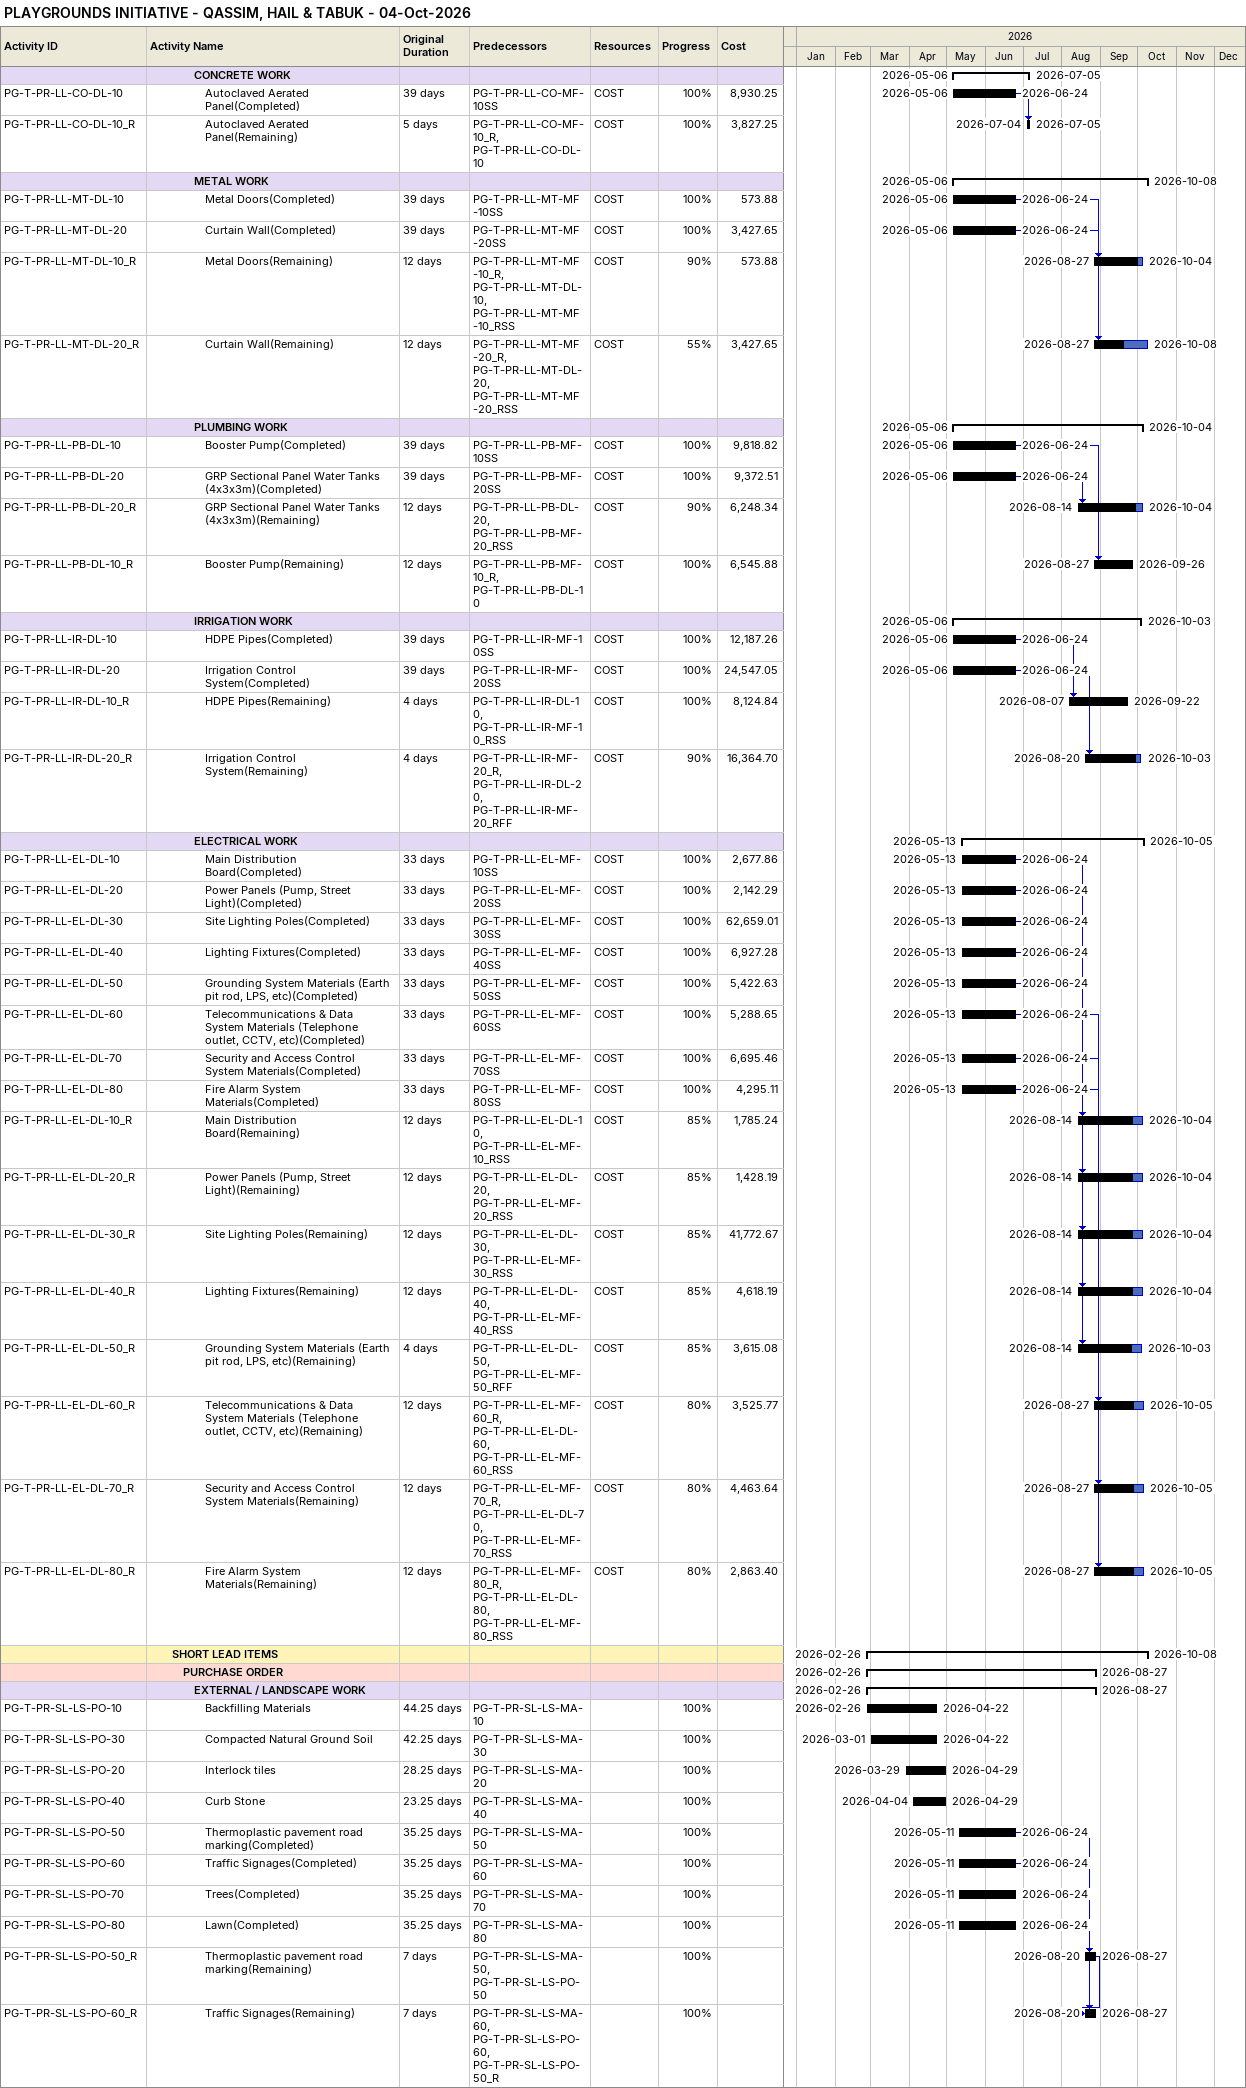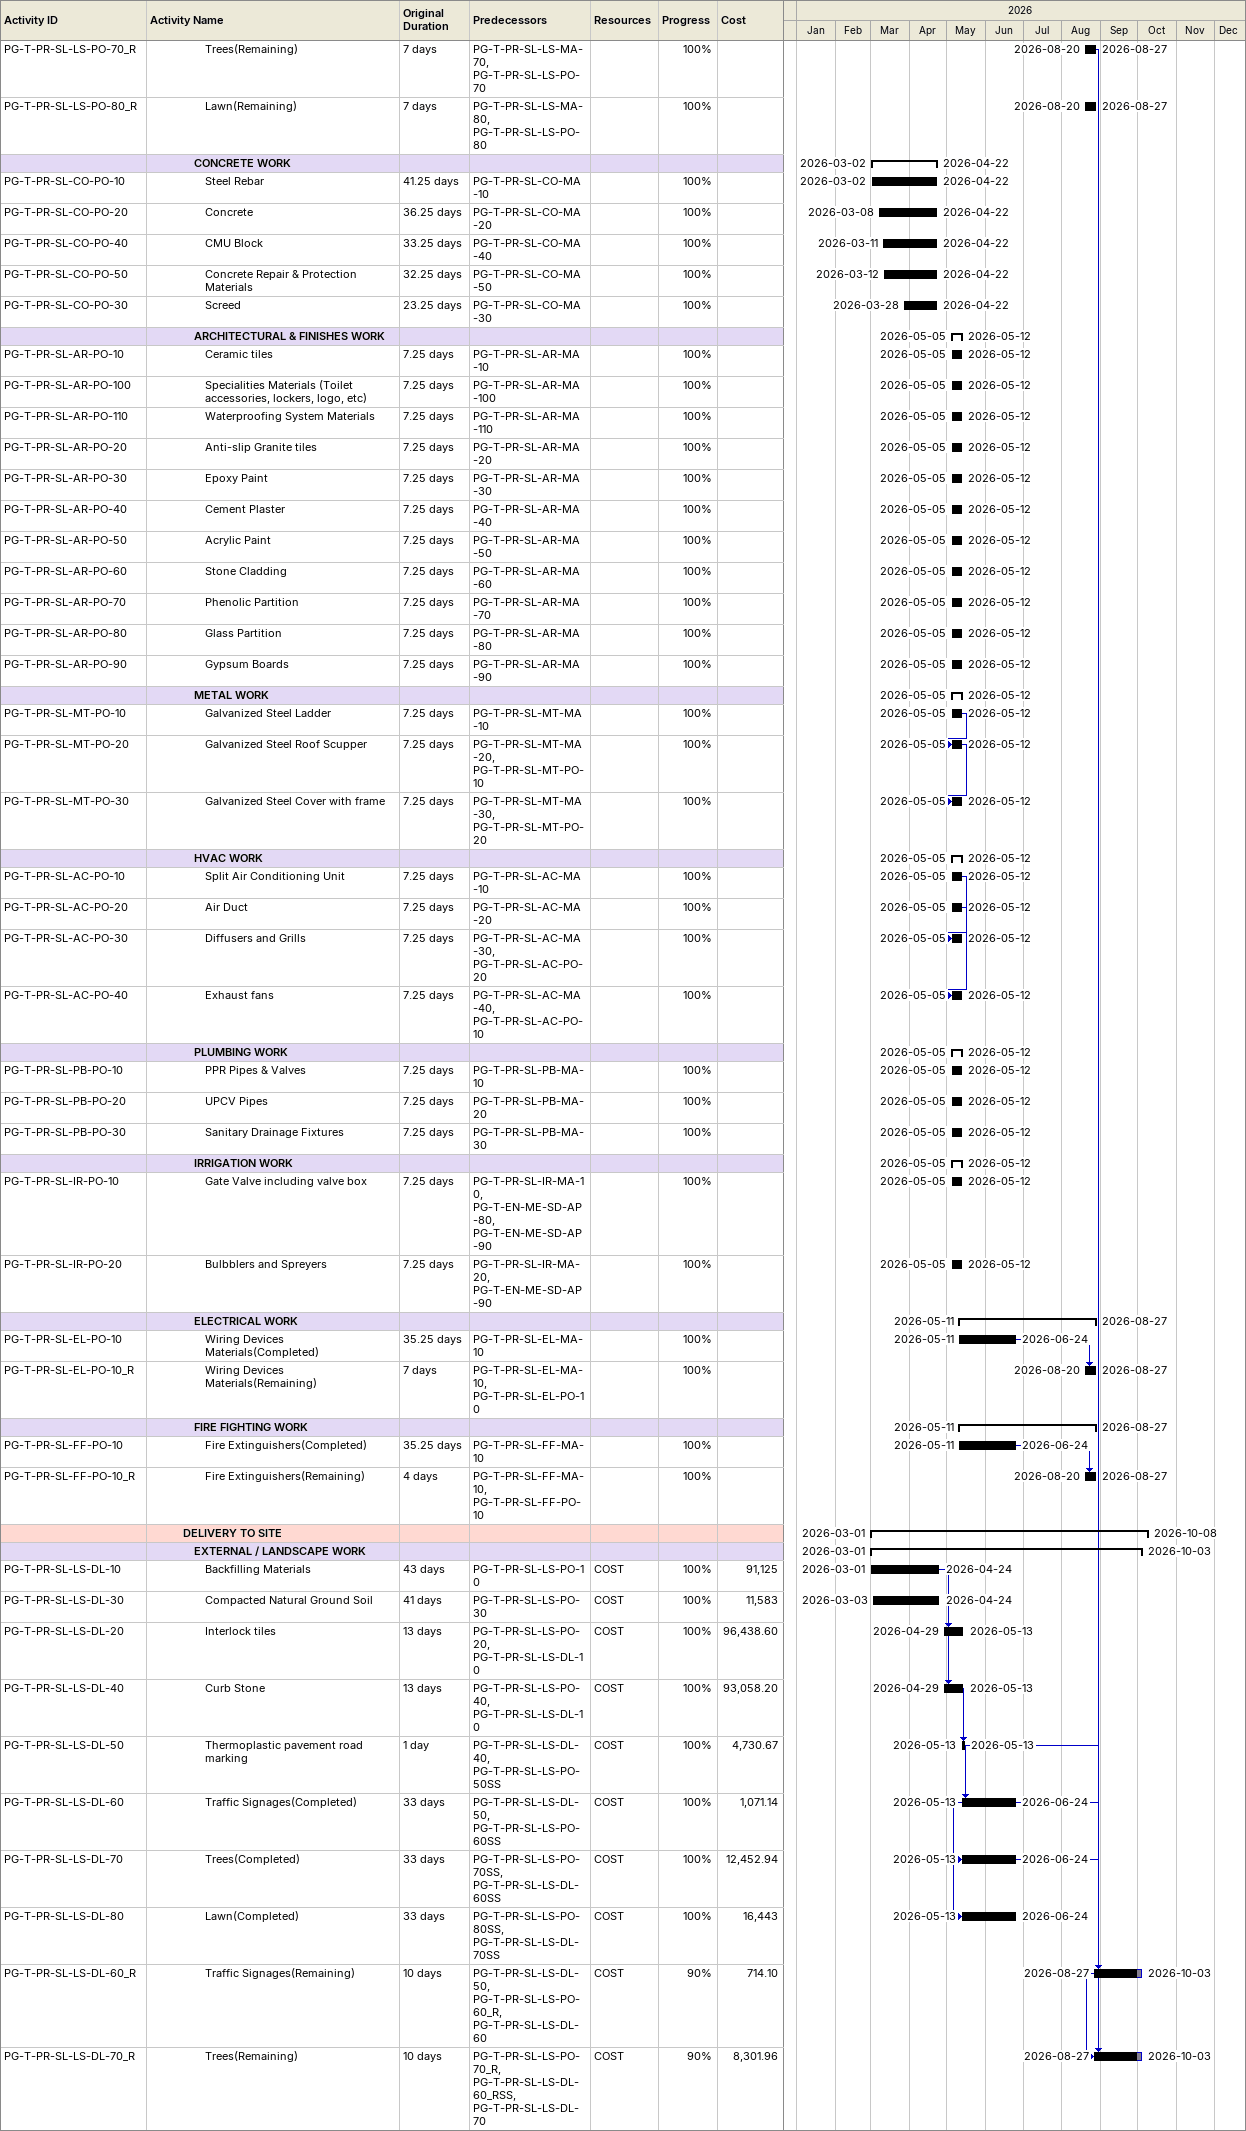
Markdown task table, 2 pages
PLAYGROUNDS INITIATIVE - QASSIM, HAIL & TABUK - 04-Oct-2026

| ID | Level | Task | Original duration | Start | Finish | Predecessors | Resources | % complete | Cost |
|---|---|---|---|---|---|---|---|---|---|
|  | 5 | **CONCRETE WORK** |  | 2026-05-06 | 2026-07-05 |  |  |  |  |
| PG-T-PR-LL-CO-DL-10 | 6 | Autoclaved Aerated Panel(Completed) | 39d | 2026-05-06 | 2026-06-24 | PG-T-PR-LL-CO-MF-10SS | COST | 100 | 8930.25 |
| PG-T-PR-LL-CO-DL-10_R | 6 | Autoclaved Aerated Panel(Remaining) | 5d | 2026-07-04 | 2026-07-05 | PG-T-PR-LL-CO-MF-10_R, PG-T-PR-LL-CO-DL-10 | COST | 100 | 3827.25 |
|  | 5 | **METAL WORK** |  | 2026-05-06 | 2026-10-08 |  |  |  |  |
| PG-T-PR-LL-MT-DL-10 | 6 | Metal Doors(Completed) | 39d | 2026-05-06 | 2026-06-24 | PG-T-PR-LL-MT-MF-10SS | COST | 100 | 573.88 |
| PG-T-PR-LL-MT-DL-20 | 6 | Curtain Wall(Completed) | 39d | 2026-05-06 | 2026-06-24 | PG-T-PR-LL-MT-MF-20SS | COST | 100 | 3427.65 |
| PG-T-PR-LL-MT-DL-10_R | 6 | Metal Doors(Remaining) | 12d | 2026-08-27 | 2026-10-04 | PG-T-PR-LL-MT-MF-10_R, PG-T-PR-LL-MT-DL-10, PG-T-PR-LL-MT-MF-10_RSS | COST | 90 | 573.88 |
| PG-T-PR-LL-MT-DL-20_R | 6 | Curtain Wall(Remaining) | 12d | 2026-08-27 | 2026-10-08 | PG-T-PR-LL-MT-MF-20_R, PG-T-PR-LL-MT-DL-20, PG-T-PR-LL-MT-MF-20_RSS | COST | 55 | 3427.65 |
|  | 5 | **PLUMBING WORK** |  | 2026-05-06 | 2026-10-04 |  |  |  |  |
| PG-T-PR-LL-PB-DL-10 | 6 | Booster Pump(Completed) | 39d | 2026-05-06 | 2026-06-24 | PG-T-PR-LL-PB-MF-10SS | COST | 100 | 9818.82 |
| PG-T-PR-LL-PB-DL-20 | 6 | GRP Sectional Panel Water Tanks (4x3x3m)(Completed) | 39d | 2026-05-06 | 2026-06-24 | PG-T-PR-LL-PB-MF-20SS | COST | 100 | 9372.51 |
| PG-T-PR-LL-PB-DL-20_R | 6 | GRP Sectional Panel Water Tanks (4x3x3m)(Remaining) | 12d | 2026-08-14 | 2026-10-04 | PG-T-PR-LL-PB-DL-20, PG-T-PR-LL-PB-MF-20_RSS | COST | 90 | 6248.34 |
| PG-T-PR-LL-PB-DL-10_R | 6 | Booster Pump(Remaining) | 12d | 2026-08-27 | 2026-09-26 | PG-T-PR-LL-PB-MF-10_R, PG-T-PR-LL-PB-DL-10 | COST | 100 | 6545.88 |
|  | 5 | **IRRIGATION WORK** |  | 2026-05-06 | 2026-10-03 |  |  |  |  |
| PG-T-PR-LL-IR-DL-10 | 6 | HDPE Pipes(Completed) | 39d | 2026-05-06 | 2026-06-24 | PG-T-PR-LL-IR-MF-10SS | COST | 100 | 12187.26 |
| PG-T-PR-LL-IR-DL-20 | 6 | Irrigation Control System(Completed) | 39d | 2026-05-06 | 2026-06-24 | PG-T-PR-LL-IR-MF-20SS | COST | 100 | 24547.05 |
| PG-T-PR-LL-IR-DL-10_R | 6 | HDPE Pipes(Remaining) | 4d | 2026-08-07 | 2026-09-22 | PG-T-PR-LL-IR-DL-10, PG-T-PR-LL-IR-MF-10_RSS | COST | 100 | 8124.84 |
| PG-T-PR-LL-IR-DL-20_R | 6 | Irrigation Control System(Remaining) | 4d | 2026-08-20 | 2026-10-03 | PG-T-PR-LL-IR-MF-20_R, PG-T-PR-LL-IR-DL-20, PG-T-PR-LL-IR-MF-20_RFF | COST | 90 | 16364.70 |
|  | 5 | **ELECTRICAL WORK** |  | 2026-05-13 | 2026-10-05 |  |  |  |  |
| PG-T-PR-LL-EL-DL-10 | 6 | Main Distribution Board(Completed) | 33d | 2026-05-13 | 2026-06-24 | PG-T-PR-LL-EL-MF-10SS | COST | 100 | 2677.86 |
| PG-T-PR-LL-EL-DL-20 | 6 | Power Panels (Pump, Street Light)(Completed) | 33d | 2026-05-13 | 2026-06-24 | PG-T-PR-LL-EL-MF-20SS | COST | 100 | 2142.29 |
| PG-T-PR-LL-EL-DL-30 | 6 | Site Lighting Poles(Completed) | 33d | 2026-05-13 | 2026-06-24 | PG-T-PR-LL-EL-MF-30SS | COST | 100 | 62659.01 |
| PG-T-PR-LL-EL-DL-40 | 6 | Lighting Fixtures(Completed) | 33d | 2026-05-13 | 2026-06-24 | PG-T-PR-LL-EL-MF-40SS | COST | 100 | 6927.28 |
| PG-T-PR-LL-EL-DL-50 | 6 | Grounding System Materials (Earth pit rod, LPS, etc)(Completed) | 33d | 2026-05-13 | 2026-06-24 | PG-T-PR-LL-EL-MF-50SS | COST | 100 | 5422.63 |
| PG-T-PR-LL-EL-DL-60 | 6 | Telecommunications & Data System Materials (Telephone outlet, CCTV, etc)(Completed) | 33d | 2026-05-13 | 2026-06-24 | PG-T-PR-LL-EL-MF-60SS | COST | 100 | 5288.65 |
| PG-T-PR-LL-EL-DL-70 | 6 | Security and Access Control System Materials(Completed) | 33d | 2026-05-13 | 2026-06-24 | PG-T-PR-LL-EL-MF-70SS | COST | 100 | 6695.46 |
| PG-T-PR-LL-EL-DL-80 | 6 | Fire Alarm System Materials(Completed) | 33d | 2026-05-13 | 2026-06-24 | PG-T-PR-LL-EL-MF-80SS | COST | 100 | 4295.11 |
| PG-T-PR-LL-EL-DL-10_R | 6 | Main Distribution Board(Remaining) | 12d | 2026-08-14 | 2026-10-04 | PG-T-PR-LL-EL-DL-10, PG-T-PR-LL-EL-MF-10_RSS | COST | 85 | 1785.24 |
| PG-T-PR-LL-EL-DL-20_R | 6 | Power Panels (Pump, Street Light)(Remaining) | 12d | 2026-08-14 | 2026-10-04 | PG-T-PR-LL-EL-DL-20, PG-T-PR-LL-EL-MF-20_RSS | COST | 85 | 1428.19 |
| PG-T-PR-LL-EL-DL-30_R | 6 | Site Lighting Poles(Remaining) | 12d | 2026-08-14 | 2026-10-04 | PG-T-PR-LL-EL-DL-30, PG-T-PR-LL-EL-MF-30_RSS | COST | 85 | 41772.67 |
| PG-T-PR-LL-EL-DL-40_R | 6 | Lighting Fixtures(Remaining) | 12d | 2026-08-14 | 2026-10-04 | PG-T-PR-LL-EL-DL-40, PG-T-PR-LL-EL-MF-40_RSS | COST | 85 | 4618.19 |
| PG-T-PR-LL-EL-DL-50_R | 6 | Grounding System Materials (Earth pit rod, LPS, etc)(Remaining) | 4d | 2026-08-14 | 2026-10-03 | PG-T-PR-LL-EL-DL-50, PG-T-PR-LL-EL-MF-50_RFF | COST | 85 | 3615.08 |
| PG-T-PR-LL-EL-DL-60_R | 6 | Telecommunications & Data System Materials (Telephone outlet, CCTV, etc)(Remaining) | 12d | 2026-08-27 | 2026-10-05 | PG-T-PR-LL-EL-MF-60_R, PG-T-PR-LL-EL-DL-60, PG-T-PR-LL-EL-MF-60_RSS | COST | 80 | 3525.77 |
| PG-T-PR-LL-EL-DL-70_R | 6 | Security and Access Control System Materials(Remaining) | 12d | 2026-08-27 | 2026-10-05 | PG-T-PR-LL-EL-MF-70_R, PG-T-PR-LL-EL-DL-70, PG-T-PR-LL-EL-MF-70_RSS | COST | 80 | 4463.64 |
| PG-T-PR-LL-EL-DL-80_R | 6 | Fire Alarm System Materials(Remaining) | 12d | 2026-08-27 | 2026-10-05 | PG-T-PR-LL-EL-MF-80_R, PG-T-PR-LL-EL-DL-80, PG-T-PR-LL-EL-MF-80_RSS | COST | 80 | 2863.40 |
|  | 3 | **SHORT LEAD ITEMS** |  | 2026-02-26 | 2026-10-08 |  |  |  |  |
|  | 4 | **PURCHASE ORDER** |  | 2026-02-26 | 2026-08-27 |  |  |  |  |
|  | 5 | **EXTERNAL / LANDSCAPE WORK** |  | 2026-02-26 | 2026-08-27 |  |  |  |  |
| PG-T-PR-SL-LS-PO-10 | 6 | Backfilling Materials | 44.25d | 2026-02-26 | 2026-04-22 | PG-T-PR-SL-LS-MA-10 |  | 100 |  |
| PG-T-PR-SL-LS-PO-30 | 6 | Compacted Natural Ground Soil | 42.25d | 2026-03-01 | 2026-04-22 | PG-T-PR-SL-LS-MA-30 |  | 100 |  |
| PG-T-PR-SL-LS-PO-20 | 6 | Interlock tiles | 28.25d | 2026-03-29 | 2026-04-29 | PG-T-PR-SL-LS-MA-20 |  | 100 |  |
| PG-T-PR-SL-LS-PO-40 | 6 | Curb Stone | 23.25d | 2026-04-04 | 2026-04-29 | PG-T-PR-SL-LS-MA-40 |  | 100 |  |
| PG-T-PR-SL-LS-PO-50 | 6 | Thermoplastic pavement road marking(Completed) | 35.25d | 2026-05-11 | 2026-06-24 | PG-T-PR-SL-LS-MA-50 |  | 100 |  |
| PG-T-PR-SL-LS-PO-60 | 6 | Traffic Signages(Completed) | 35.25d | 2026-05-11 | 2026-06-24 | PG-T-PR-SL-LS-MA-60 |  | 100 |  |
| PG-T-PR-SL-LS-PO-70 | 6 | Trees(Completed) | 35.25d | 2026-05-11 | 2026-06-24 | PG-T-PR-SL-LS-MA-70 |  | 100 |  |
| PG-T-PR-SL-LS-PO-80 | 6 | Lawn(Completed) | 35.25d | 2026-05-11 | 2026-06-24 | PG-T-PR-SL-LS-MA-80 |  | 100 |  |
| PG-T-PR-SL-LS-PO-50_R | 6 | Thermoplastic pavement road marking(Remaining) | 7d | 2026-08-20 | 2026-08-27 | PG-T-PR-SL-LS-MA-50, PG-T-PR-SL-LS-PO-50 |  | 100 |  |
| PG-T-PR-SL-LS-PO-60_R | 6 | Traffic Signages(Remaining) | 7d | 2026-08-20 | 2026-08-27 | PG-T-PR-SL-LS-MA-60, PG-T-PR-SL-LS-PO-60, PG-T-PR-SL-LS-PO-50_R |  | 100 |  |
| PG-T-PR-SL-LS-PO-70_R | 6 | Trees(Remaining) | 7d | 2026-08-20 | 2026-08-27 | PG-T-PR-SL-LS-MA-70, PG-T-PR-SL-LS-PO-70 |  | 100 |  |
| PG-T-PR-SL-LS-PO-80_R | 6 | Lawn(Remaining) | 7d | 2026-08-20 | 2026-08-27 | PG-T-PR-SL-LS-MA-80, PG-T-PR-SL-LS-PO-80 |  | 100 |  |
|  | 5 | **CONCRETE WORK** |  | 2026-03-02 | 2026-04-22 |  |  |  |  |
| PG-T-PR-SL-CO-PO-10 | 6 | Steel Rebar | 41.25d | 2026-03-02 | 2026-04-22 | PG-T-PR-SL-CO-MA-10 |  | 100 |  |
| PG-T-PR-SL-CO-PO-20 | 6 | Concrete | 36.25d | 2026-03-08 | 2026-04-22 | PG-T-PR-SL-CO-MA-20 |  | 100 |  |
| PG-T-PR-SL-CO-PO-40 | 6 | CMU Block | 33.25d | 2026-03-11 | 2026-04-22 | PG-T-PR-SL-CO-MA-40 |  | 100 |  |
| PG-T-PR-SL-CO-PO-50 | 6 | Concrete Repair & Protection Materials | 32.25d | 2026-03-12 | 2026-04-22 | PG-T-PR-SL-CO-MA-50 |  | 100 |  |
| PG-T-PR-SL-CO-PO-30 | 6 | Screed | 23.25d | 2026-03-28 | 2026-04-22 | PG-T-PR-SL-CO-MA-30 |  | 100 |  |
|  | 5 | **ARCHITECTURAL & FINISHES WORK** |  | 2026-05-05 | 2026-05-12 |  |  |  |  |
| PG-T-PR-SL-AR-PO-10 | 6 | Ceramic tiles | 7.25d | 2026-05-05 | 2026-05-12 | PG-T-PR-SL-AR-MA-10 |  | 100 |  |
| PG-T-PR-SL-AR-PO-100 | 6 | Specialities Materials (Toilet accessories, lockers, logo, etc) | 7.25d | 2026-05-05 | 2026-05-12 | PG-T-PR-SL-AR-MA-100 |  | 100 |  |
| PG-T-PR-SL-AR-PO-110 | 6 | Waterproofing System Materials | 7.25d | 2026-05-05 | 2026-05-12 | PG-T-PR-SL-AR-MA-110 |  | 100 |  |
| PG-T-PR-SL-AR-PO-20 | 6 | Anti-slip Granite tiles | 7.25d | 2026-05-05 | 2026-05-12 | PG-T-PR-SL-AR-MA-20 |  | 100 |  |
| PG-T-PR-SL-AR-PO-30 | 6 | Epoxy Paint | 7.25d | 2026-05-05 | 2026-05-12 | PG-T-PR-SL-AR-MA-30 |  | 100 |  |
| PG-T-PR-SL-AR-PO-40 | 6 | Cement Plaster | 7.25d | 2026-05-05 | 2026-05-12 | PG-T-PR-SL-AR-MA-40 |  | 100 |  |
| PG-T-PR-SL-AR-PO-50 | 6 | Acrylic Paint | 7.25d | 2026-05-05 | 2026-05-12 | PG-T-PR-SL-AR-MA-50 |  | 100 |  |
| PG-T-PR-SL-AR-PO-60 | 6 | Stone Cladding | 7.25d | 2026-05-05 | 2026-05-12 | PG-T-PR-SL-AR-MA-60 |  | 100 |  |
| PG-T-PR-SL-AR-PO-70 | 6 | Phenolic Partition | 7.25d | 2026-05-05 | 2026-05-12 | PG-T-PR-SL-AR-MA-70 |  | 100 |  |
| PG-T-PR-SL-AR-PO-80 | 6 | Glass Partition | 7.25d | 2026-05-05 | 2026-05-12 | PG-T-PR-SL-AR-MA-80 |  | 100 |  |
| PG-T-PR-SL-AR-PO-90 | 6 | Gypsum Boards | 7.25d | 2026-05-05 | 2026-05-12 | PG-T-PR-SL-AR-MA-90 |  | 100 |  |
|  | 5 | **METAL WORK** |  | 2026-05-05 | 2026-05-12 |  |  |  |  |
| PG-T-PR-SL-MT-PO-10 | 6 | Galvanized Steel Ladder | 7.25d | 2026-05-05 | 2026-05-12 | PG-T-PR-SL-MT-MA-10 |  | 100 |  |
| PG-T-PR-SL-MT-PO-20 | 6 | Galvanized Steel Roof Scupper | 7.25d | 2026-05-05 | 2026-05-12 | PG-T-PR-SL-MT-MA-20, PG-T-PR-SL-MT-PO-10 |  | 100 |  |
| PG-T-PR-SL-MT-PO-30 | 6 | Galvanized Steel Cover with frame | 7.25d | 2026-05-05 | 2026-05-12 | PG-T-PR-SL-MT-MA-30, PG-T-PR-SL-MT-PO-20 |  | 100 |  |
|  | 5 | **HVAC WORK** |  | 2026-05-05 | 2026-05-12 |  |  |  |  |
| PG-T-PR-SL-AC-PO-10 | 6 | Split Air Conditioning Unit | 7.25d | 2026-05-05 | 2026-05-12 | PG-T-PR-SL-AC-MA-10 |  | 100 |  |
| PG-T-PR-SL-AC-PO-20 | 6 | Air Duct | 7.25d | 2026-05-05 | 2026-05-12 | PG-T-PR-SL-AC-MA-20 |  | 100 |  |
| PG-T-PR-SL-AC-PO-30 | 6 | Diffusers and Grills | 7.25d | 2026-05-05 | 2026-05-12 | PG-T-PR-SL-AC-MA-30, PG-T-PR-SL-AC-PO-20 |  | 100 |  |
| PG-T-PR-SL-AC-PO-40 | 6 | Exhaust fans | 7.25d | 2026-05-05 | 2026-05-12 | PG-T-PR-SL-AC-MA-40, PG-T-PR-SL-AC-PO-10 |  | 100 |  |
|  | 5 | **PLUMBING WORK** |  | 2026-05-05 | 2026-05-12 |  |  |  |  |
| PG-T-PR-SL-PB-PO-10 | 6 | PPR Pipes & Valves | 7.25d | 2026-05-05 | 2026-05-12 | PG-T-PR-SL-PB-MA-10 |  | 100 |  |
| PG-T-PR-SL-PB-PO-20 | 6 | UPCV Pipes | 7.25d | 2026-05-05 | 2026-05-12 | PG-T-PR-SL-PB-MA-20 |  | 100 |  |
| PG-T-PR-SL-PB-PO-30 | 6 | Sanitary Drainage Fixtures | 7.25d | 2026-05-05 | 2026-05-12 | PG-T-PR-SL-PB-MA-30 |  | 100 |  |
|  | 5 | **IRRIGATION WORK** |  | 2026-05-05 | 2026-05-12 |  |  |  |  |
| PG-T-PR-SL-IR-PO-10 | 6 | Gate Valve including valve box | 7.25d | 2026-05-05 | 2026-05-12 | PG-T-PR-SL-IR-MA-10, PG-T-EN-ME-SD-AP-80, PG-T-EN-ME-SD-AP-90 |  | 100 |  |
| PG-T-PR-SL-IR-PO-20 | 6 | Bulbblers and Spreyers | 7.25d | 2026-05-05 | 2026-05-12 | PG-T-PR-SL-IR-MA-20, PG-T-EN-ME-SD-AP-90 |  | 100 |  |
|  | 5 | **ELECTRICAL WORK** |  | 2026-05-11 | 2026-08-27 |  |  |  |  |
| PG-T-PR-SL-EL-PO-10 | 6 | Wiring Devices Materials(Completed) | 35.25d | 2026-05-11 | 2026-06-24 | PG-T-PR-SL-EL-MA-10 |  | 100 |  |
| PG-T-PR-SL-EL-PO-10_R | 6 | Wiring Devices Materials(Remaining) | 7d | 2026-08-20 | 2026-08-27 | PG-T-PR-SL-EL-MA-10, PG-T-PR-SL-EL-PO-10 |  | 100 |  |
|  | 5 | **FIRE FIGHTING WORK** |  | 2026-05-11 | 2026-08-27 |  |  |  |  |
| PG-T-PR-SL-FF-PO-10 | 6 | Fire Extinguishers(Completed) | 35.25d | 2026-05-11 | 2026-06-24 | PG-T-PR-SL-FF-MA-10 |  | 100 |  |
| PG-T-PR-SL-FF-PO-10_R | 6 | Fire Extinguishers(Remaining) | 4d | 2026-08-20 | 2026-08-27 | PG-T-PR-SL-FF-MA-10, PG-T-PR-SL-FF-PO-10 |  | 100 |  |
|  | 4 | **DELIVERY TO SITE** |  | 2026-03-01 | 2026-10-08 |  |  |  |  |
|  | 5 | **EXTERNAL / LANDSCAPE WORK** |  | 2026-03-01 | 2026-10-03 |  |  |  |  |
| PG-T-PR-SL-LS-DL-10 | 6 | Backfilling Materials | 43d | 2026-03-01 | 2026-04-24 | PG-T-PR-SL-LS-PO-10 | COST | 100 | 91125 |
| PG-T-PR-SL-LS-DL-30 | 6 | Compacted Natural Ground Soil | 41d | 2026-03-03 | 2026-04-24 | PG-T-PR-SL-LS-PO-30 | COST | 100 | 11583 |
| PG-T-PR-SL-LS-DL-20 | 6 | Interlock tiles | 13d | 2026-04-29 | 2026-05-13 | PG-T-PR-SL-LS-PO-20, PG-T-PR-SL-LS-DL-10 | COST | 100 | 96438.60 |
| PG-T-PR-SL-LS-DL-40 | 6 | Curb Stone | 13d | 2026-04-29 | 2026-05-13 | PG-T-PR-SL-LS-PO-40, PG-T-PR-SL-LS-DL-10 | COST | 100 | 93058.20 |
| PG-T-PR-SL-LS-DL-50 | 6 | Thermoplastic pavement road marking | 1d | 2026-05-13 | 2026-05-13 | PG-T-PR-SL-LS-DL-40, PG-T-PR-SL-LS-PO-50SS | COST | 100 | 4730.67 |
| PG-T-PR-SL-LS-DL-60 | 6 | Traffic Signages(Completed) | 33d | 2026-05-13 | 2026-06-24 | PG-T-PR-SL-LS-DL-50, PG-T-PR-SL-LS-PO-60SS | COST | 100 | 1071.14 |
| PG-T-PR-SL-LS-DL-70 | 6 | Trees(Completed) | 33d | 2026-05-13 | 2026-06-24 | PG-T-PR-SL-LS-PO-70SS, PG-T-PR-SL-LS-DL-60SS | COST | 100 | 12452.94 |
| PG-T-PR-SL-LS-DL-80 | 6 | Lawn(Completed) | 33d | 2026-05-13 | 2026-06-24 | PG-T-PR-SL-LS-PO-80SS, PG-T-PR-SL-LS-DL-70SS | COST | 100 | 16443 |
| PG-T-PR-SL-LS-DL-60_R | 6 | Traffic Signages(Remaining) | 10d | 2026-08-27 | 2026-10-03 | PG-T-PR-SL-LS-DL-50, PG-T-PR-SL-LS-PO-60_R, PG-T-PR-SL-LS-DL-60 | COST | 90 | 714.10 |
| PG-T-PR-SL-LS-DL-70_R | 6 | Trees(Remaining) | 10d | 2026-08-27 | 2026-10-03 | PG-T-PR-SL-LS-PO-70_R, PG-T-PR-SL-LS-DL-60_RSS, PG-T-PR-SL-LS-DL-70 | COST | 90 | 8301.96 |
